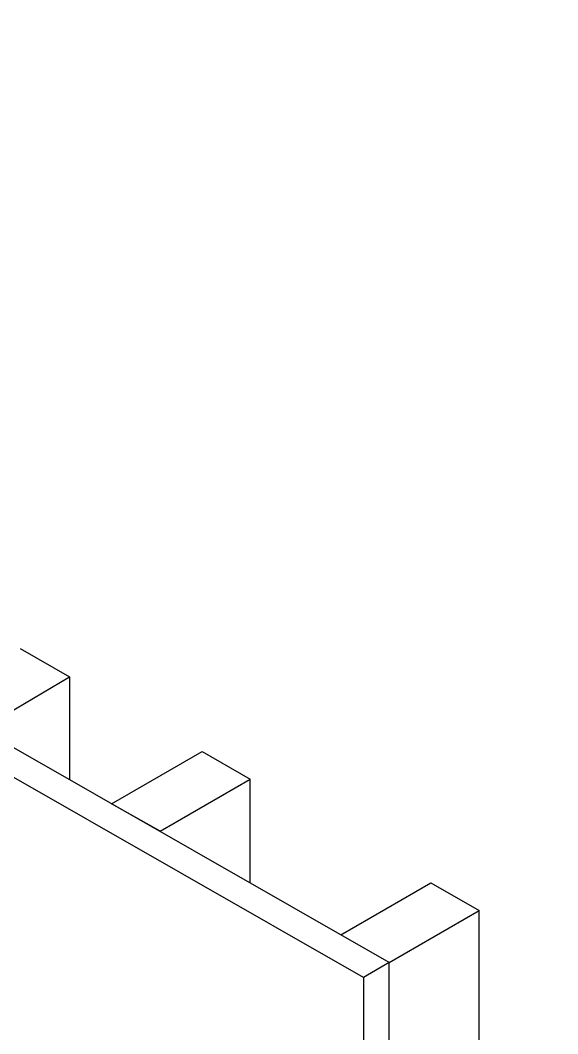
# Model space of a CAD drawing. Header units: inches. Extents: x -20.7 to 76.3, y -55.2 to 19.1.
# Drawn here: x -11.218 to -9.822, y 9.559 to 12.189 of the extents above; entities that cross this region are included whole.
import ezdxf

# ---------------------------------------------------------------- set-up
doc = ezdxf.new("R2010")
doc.units = ezdxf.units.IN
doc.header["$MEASUREMENT"] = 0
doc.layers.add('G-ANNO-TTLB', color=7, linetype='Continuous', lineweight=0)
doc.layers.add('TYVEK', color=7, linetype='Continuous', lineweight=0)

msp = doc.modelspace()

# ---------------------------------------------------------------- hatches: boundary and pattern name
at = {"layer": 'G-ANNO-TTLB', "true_color": 0xff00ff, "transparency": 33554687}
h = msp.add_hatch(color=6, dxfattribs=at)
edge = h.paths.add_edge_path()
edge.add_spline(control_points=[(20.0342, -15.1346), (20.0342, -15.1346), (-20.6658, -15.1346), (-20.6658, -15.1346), (-20.6658, -15.1346), (-20.6658, 19.0008), (-20.6658, 19.0008), (-20.6658, 19.0008), (20.0342, 19.0008), (20.0342, 19.0008), (20.0342, 19.0008), (20.0342, -15.1346), (20.0342, -15.1346)], knot_values=[0, 0, 0, 0, 1, 1, 1, 2, 2, 2, 3, 3, 3, 4, 4, 4, 4], degree=3, periodic=0)
edge = h.paths.add_edge_path()
edge.add_spline(control_points=[(-20.5408, 18.8757), (-20.5408, 18.8757), (-20.5408, -15.0095), (-20.5408, -15.0095), (-20.5408, -15.0095), (19.9092, -15.0095), (19.9092, -15.0095), (19.9092, -15.0095), (19.9092, 18.8757), (19.9092, 18.8757), (19.9092, 18.8757), (-20.5408, 18.8757), (-20.5408, 18.8757)], knot_values=[0, 0, 0, 0, 1, 1, 1, 2, 2, 2, 3, 3, 3, 4, 4, 4, 4], degree=3, periodic=0)
edge.add_line((-20.5408, 18.8757), (-20.5408, 18.8757))

# ---------------------------------------------------------------- linework, layer by layer
at = {"layer": 'G-ANNO-TTLB'}
for points in [[(20.0342, -15.1346), (20.0342, -15.1346), (-20.6658, -15.1346), (-20.6658, -15.1346), (-20.6658, -15.1346), (-20.6658, 19.0008), (-20.6658, 19.0008), (-20.6658, 19.0008), (20.0342, 19.0008), (20.0342, 19.0008), (20.0342, 19.0008), (20.0342, -15.1346), (20.0342, -15.1346)], [(-20.5408, 18.8757), (-20.5408, 18.8757), (-20.5408, -15.0095), (-20.5408, -15.0095), (-20.5408, -15.0095), (19.9092, -15.0095), (19.9092, -15.0095), (19.9092, -15.0095), (19.9092, 18.8757), (19.9092, 18.8757), (19.9092, 18.8757), (-20.5408, 18.8757), (-20.5408, 18.8757)]]:
    msp.add_open_spline(points, degree=3, knots=[0, 0, 0, 0, 1, 1, 1, 2, 2, 2, 3, 3, 3, 4, 4, 4, 4], dxfattribs=at)
at = {"layer": 'TYVEK', "color": 2, "lineweight": 25, "true_color": 0xffff00}
for p, q in [((-10.26, 9.7438), (-13.9943, 11.8762)), ((-10.26, 9.7438), (-10.3268, 9.7051)), ((-10.26, 3.8481), (-10.26, 9.7438))]:
    msp.add_line(p, q, dxfattribs=at)
at = {"layer": 'TYVEK', "color": 18, "lineweight": 25, "true_color": 0x000000}
for q in [(-14.0611, 11.8375), (-10.3268, 3.8094)]:
    msp.add_line((-10.3268, 9.7051), q, dxfattribs=at)
at = {"layer": 'TYVEK', "color": 33, "lineweight": 25, "true_color": 0xcc9966}
for p, q in [((-11.2176, 10.5586), (-11.0896, 10.4852)), ((-11.3195, 10.3488), (-11.0896, 10.4852)), ((-11.0896, 10.4852), (-11.0896, 10.2175)), ((-10.854, 10.0845), (-10.6206, 10.2195)), ((-10.6206, 9.9497), (-10.6206, 10.2195)), ((-10.26, 9.7438), (-10.0266, 9.8788)), ((-10.0266, 3.9831), (-10.0266, 9.8788))]:
    msp.add_line(p, q, dxfattribs=at)
for points in [[(-10.854, 10.0845), (-10.9806, 10.1553), (-10.7457, 10.2913), (-10.6206, 10.2195)], [(-10.2599, 9.7438), (-10.385, 9.8155), (-10.1516, 9.9505), (-10.0266, 9.8788)]]:
    msp.add_lwpolyline(points, dxfattribs=at)

doc.saveas('drawing.dxf')
